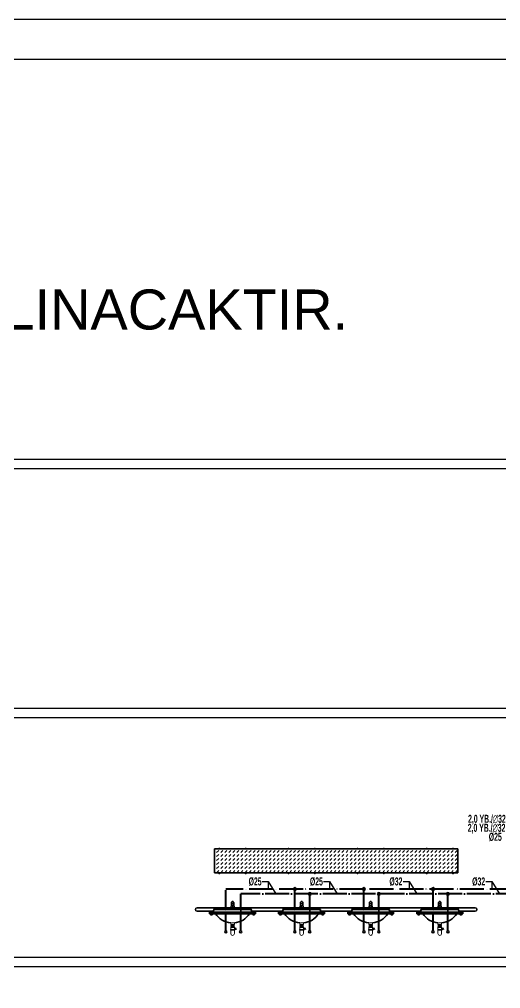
# Model space of a CAD drawing. Header units: centimetres. Extents: x 405464 to 563355, y 50011 to 66875.
# Drawn here: x 526864 to 528067, y 56589 to 59011 of the extents above; entities that cross this region are included whole.
import ezdxf
from ezdxf.enums import TextEntityAlignment as Align

# ---------------------------------------------------------------- set-up
doc = ezdxf.new("R2010")
doc.units = ezdxf.units.CM
doc.linetypes.add('SICAKSU1', pattern=[75, 60, -6, 0, -3, 0, -6])
doc.linetypes.add('SOGUKSU1', pattern=[72, 60, -6, 0, -6])
for name, color, linetype, lineweight in [('0-KRCN-SHT-02CIHAZ', 132, 'Continuous', 25), ('0-KRCN-SHT-03CIHAZ', 120, 'Continuous', 30), ('0-KRCN-SHT-LAVABO', 171, 'Continuous', 35), ('0-KRCN-SHT-PİSSU-BORU', 220, 'PISSU_LINE50', 40), ('0-KRCN-SHT-SICAKSU', 50, 'SICAKSU1', 40), ('0-KRCN-SHT-SOGUKSU', 141, 'SOGUKSU1', 40), ('0-KRCN-SHT-YAZI-ÇAP-TEMSU', 81, 'Continuous', 30), ('0-KRCN-Z-ANTET', 71, 'Continuous', 30)]:
    doc.layers.add(name, color=color, linetype=linetype, lineweight=lineweight)
doc.styles.add('CAP', font='ARIALNB.TTF')
doc.styles.add('Ince', font='arial.ttf')
doc.styles.add('MUF', font='isocpeur.ttf')
doc.linetypes.add('PISSU_LINE50', pattern='A,50,-10,["C",MUF,S=10,R=0,X=1,Y=-5],0', length=60)

# ---------------------------------------------------------------- blocks, each defined once
blk = doc.blocks.new('0-MEK-SHT-ZKLN-LAV.TEZGAHALTI DÖRTLÜ-1')
at = {"layer": '0-KRCN-SHT-LAVABO', "linetype": 'Continuous'}
for p, q in [((-83.1, 181), (-83.1, 141)), ((322.3, 181), (-83.1, 181)), ((322.3, 141), (322.3, 181)), ((-83.1, 141), (322.3, 141)), ((351.3, 83), (-112.1, 83)), ((-80.4, 83), (-80.4, 80.5)), ((-25.8, 83), (-25.8, 80.5)), ((-25.8, 83), (-25.8, 80.5)), ((34.7, 83), (34.7, 80.5)), ((89.4, 83), (89.4, 80.5)), ((149.8, 83), (149.8, 80.5)), ((204.5, 83), (204.5, 80.5)), ((264.9, 83), (264.9, 80.5)), ((319.6, 83), (319.6, 80.5)), ((-85.1, 77), (-112.1, 77)), ((-91.4, 75.4), (-91.4, 72.9)), ((-14.8, 75.4), (-91.4, 75.4)), ((-91.4, 72.9), (-14.8, 72.9)), ((-90.2, 72.9), (-90.2, 71.9)), ((-86.8, 71.7), (-89.9, 71.7)), ((-89.3, 77), (-89.3, 75.4)), ((-89.3, 72.9), (-89.3, 71.9)), ((-89.3, 71.7), (-89.3, 70.9)), ((-87.3, 70.9), (-89.3, 70.9)), ((-87.3, 77), (-87.3, 75.4)), ((-87.3, 72.9), (-87.3, 71.9)), ((-87.3, 71.7), (-87.3, 70.9)), ((-86.4, 72.9), (-86.4, 71.9)), ((-85.1, 77), (-85.1, 78)), ((-84.6, 78), (-84.6, 75.9)), ((-82.6, 80.5), (-80.4, 80.5)), ((-23.6, 80), (-82.6, 80)), ((-23.6, 80.5), (-25.8, 80.5)), ((-23.6, 80.5), (-25.8, 80.5)), ((-21.6, 75.9), (-21.6, 78)), ((-21.1, 77), (-21.1, 78)), ((-21.1, 77), (30, 77)), ((-21, 77), (30, 77)), ((-19.8, 72.9), (-19.8, 71.9)), ((-19.4, 71.7), (-16.3, 71.7)), ((-18.9, 77), (-18.9, 75.4)), ((-18.9, 77), (-18.9, 75.4)), ((-18.9, 72.9), (-18.9, 71.9)), ((-18.9, 71.7), (-18.9, 70.9)), ((-18.9, 70.9), (-16.9, 70.9)), ((-16.9, 77), (-16.9, 75.4)), ((-16.9, 77), (-16.9, 75.4)), ((-16.9, 72.9), (-16.9, 71.9)), ((-16.9, 71.7), (-16.9, 70.9)), ((-16, 72.9), (-16, 71.9)), ((-14.8, 72.9), (-14.8, 75.4)), ((23.7, 75.4), (23.7, 72.9)), ((100.3, 75.4), (23.7, 75.4)), ((23.7, 72.9), (100.3, 72.9)), ((24.9, 72.9), (24.9, 71.9)), ((28.3, 71.7), (25.3, 71.7)), ((25.8, 77), (25.8, 75.4)), ((25.8, 72.9), (25.8, 71.9)), ((25.8, 71.7), (25.8, 70.9)), ((27.8, 70.9), (25.8, 70.9)), ((27.8, 77), (27.8, 75.4)), ((27.8, 72.9), (27.8, 71.9)), ((27.8, 71.7), (27.8, 70.9)), ((28.7, 72.9), (28.7, 71.9)), ((30, 77), (30, 78)), ((30.5, 78), (30.5, 75.9)), ((32.5, 80.5), (34.7, 80.5)), ((91.5, 80), (32.5, 80)), ((91.5, 80.5), (89.4, 80.5)), ((93.5, 75.9), (93.5, 78)), ((94, 77), (94, 78)), ((94.1, 77), (145.1, 77)), ((94.1, 77), (145.2, 77)), ((95.3, 72.9), (95.3, 71.9)), ((95.7, 71.7), (98.8, 71.7)), ((96.2, 77), (96.2, 75.4)), ((96.2, 72.9), (96.2, 71.9)), ((96.2, 71.7), (96.2, 70.9)), ((96.2, 70.9), (98.2, 70.9)), ((98.2, 77), (98.2, 75.4)), ((98.2, 72.9), (98.2, 71.9)), ((98.2, 71.7), (98.2, 70.9)), ((99.1, 72.9), (99.1, 71.9)), ((100.3, 72.9), (100.3, 75.4)), ((138.8, 75.4), (138.8, 72.9)), ((215.4, 75.4), (138.8, 75.4)), ((138.8, 72.9), (215.4, 72.9)), ((140, 72.9), (140, 71.9)), ((143.5, 71.7), (140.4, 71.7)), ((140.9, 77), (140.9, 75.4)), ((140.9, 72.9), (140.9, 71.9)), ((140.9, 71.7), (140.9, 70.9)), ((142.9, 70.9), (140.9, 70.9)), ((142.9, 77), (142.9, 75.4)), ((142.9, 72.9), (142.9, 71.9)), ((142.9, 71.7), (142.9, 70.9)), ((143.8, 72.9), (143.8, 71.9)), ((145.1, 77), (145.1, 78)), ((145.6, 78), (145.6, 75.9)), ((147.6, 80.5), (149.8, 80.5)), ((206.6, 80), (147.6, 80)), ((206.6, 80.5), (204.5, 80.5)), ((208.6, 75.9), (208.6, 78)), ((209.1, 77), (209.1, 78)), ((209.2, 77), (260.3, 77)), ((209.3, 77), (260.3, 77)), ((210.5, 72.9), (210.5, 71.9)), ((210.8, 71.7), (213.9, 71.7)), ((211.4, 77), (211.4, 75.4)), ((211.4, 72.9), (211.4, 71.9)), ((211.4, 71.7), (211.4, 70.9)), ((211.4, 70.9), (213.4, 70.9)), ((213.4, 77), (213.4, 75.4)), ((213.4, 72.9), (213.4, 71.9)), ((213.4, 71.7), (213.4, 70.9)), ((214.3, 72.9), (214.3, 71.9)), ((215.4, 72.9), (215.4, 75.4)), ((254, 75.4), (254, 72.9)), ((330.5, 75.4), (254, 75.4)), ((254, 72.9), (330.5, 72.9)), ((255.1, 72.9), (255.1, 71.9)), ((258.6, 71.7), (255.5, 71.7)), ((256, 77), (256, 75.4)), ((256, 72.9), (256, 71.9)), ((256, 71.7), (256, 70.9)), ((258, 70.9), (256, 70.9)), ((258, 77), (258, 75.4)), ((258, 72.9), (258, 71.9)), ((258, 71.7), (258, 70.9)), ((258.9, 72.9), (258.9, 71.9)), ((260.3, 77), (260.3, 78)), ((260.8, 78), (260.8, 75.9)), ((262.8, 80.5), (264.9, 80.5)), ((321.8, 80), (262.8, 80)), ((321.8, 80.5), (319.6, 80.5)), ((323.8, 75.9), (323.8, 78)), ((324.3, 77), (324.3, 78)), ((324.3, 77), (351.3, 77)), ((325.6, 72.9), (325.6, 71.9)), ((325.9, 71.7), (329, 71.7)), ((326.5, 77), (326.5, 75.4)), ((326.5, 72.9), (326.5, 71.9)), ((326.5, 71.7), (326.5, 70.9)), ((326.5, 70.9), (328.5, 70.9)), ((328.5, 77), (328.5, 75.4)), ((328.5, 72.9), (328.5, 71.9)), ((328.5, 71.7), (328.5, 70.9)), ((329.4, 72.9), (329.4, 71.9)), ((330.5, 72.9), (330.5, 75.4))]:
    blk.add_line(p, q, dxfattribs=at)
at = {"layer": '0-KRCN-SHT-LAVABO', "color": 120, "linetype": 'Continuous', "lineweight": 20}
for p, q in [((-83.1, 178.3), (-82.9, 178.5)), ((-79.6, 175.1), (-76.2, 178.5)), ((-75.8, 182.5), (-75.8, 180.4)), ((-74.4, 182.5), (-75.8, 182.5)), ((-75.8, 180.4), (-74.4, 180.4)), ((-74.4, 180.4), (-74.4, 182.5)), ((-72.8, 175.1), (-69.5, 178.5)), ((-66.1, 175.1), (-62.7, 178.5)), ((-59.3, 175.1), (-56, 178.5)), ((-52.6, 175.1), (-49.2, 178.5)), ((-45.9, 175.1), (-42.5, 178.5)), ((-39.1, 175.1), (-35.8, 178.5)), ((-32.4, 175.1), (-29, 178.5)), ((-31.8, 180.4), (-31.8, 182.5)), ((-31.8, 182.5), (-30.4, 182.5)), ((-30.4, 180.4), (-31.8, 180.4)), ((-30.4, 182.5), (-30.4, 180.4)), ((-25.7, 175.1), (-22.3, 178.5)), ((-18.9, 175.1), (-15.6, 178.5)), ((-12.2, 175.1), (-8.8, 178.5)), ((-5.5, 175.1), (-2.1, 178.5)), ((1.3, 175.1), (4.6, 178.5)), ((8, 175.1), (11.4, 178.5)), ((14.7, 175.1), (18.1, 178.5)), ((21.5, 175.1), (24.8, 178.5)), ((28.2, 175.1), (31.6, 178.5)), ((34.9, 175.1), (38.3, 178.5)), ((39.4, 182.5), (39.4, 180.4)), ((40.8, 182.5), (39.4, 182.5)), ((39.4, 180.4), (40.8, 180.4)), ((40.8, 180.4), (40.8, 182.5)), ((41.7, 175.1), (45, 178.5)), ((48.4, 175.1), (51.8, 178.5)), ((55.1, 175.1), (58.5, 178.5)), ((61.9, 175.1), (65.3, 178.5)), ((68.6, 175.1), (72, 178.5)), ((75.4, 175.1), (78.7, 178.5)), ((82.1, 175.1), (85.5, 178.5)), ((83.3, 180.4), (83.3, 182.5)), ((83.3, 182.5), (84.7, 182.5)), ((84.7, 180.4), (83.3, 180.4)), ((84.7, 182.5), (84.7, 180.4)), ((88.8, 175.1), (92.2, 178.5)), ((95.6, 175.1), (98.9, 178.5)), ((102.3, 175.1), (105.7, 178.5)), ((109, 175.1), (112.4, 178.5)), ((115.8, 175.1), (119.1, 178.5)), ((122.5, 175.1), (125.9, 178.5)), ((129.2, 175.1), (132.6, 178.5)), ((136, 175.1), (139.3, 178.5)), ((142.7, 175.1), (146.1, 178.5)), ((149.4, 175.1), (152.8, 178.5)), ((154.5, 182.5), (154.5, 180.4)), ((155.9, 182.5), (154.5, 182.5)), ((154.5, 180.4), (155.9, 180.4)), ((155.9, 180.4), (155.9, 182.5)), ((156.2, 175.1), (159.5, 178.5)), ((162.9, 175.1), (166.3, 178.5)), ((169.6, 175.1), (173, 178.5)), ((176.4, 175.1), (179.7, 178.5)), ((183.1, 175.1), (186.5, 178.5)), ((189.9, 175.1), (193.2, 178.5)), ((196.6, 175.1), (200, 178.5)), ((198.4, 180.4), (198.4, 182.5)), ((198.4, 182.5), (199.8, 182.5)), ((199.8, 180.4), (198.4, 180.4)), ((199.8, 182.5), (199.8, 180.4)), ((203.3, 175.1), (206.7, 178.5)), ((210.1, 175.1), (213.4, 178.5)), ((216.8, 175.1), (220.2, 178.5)), ((223.5, 175.1), (226.9, 178.5)), ((230.3, 175.1), (233.6, 178.5)), ((237, 175.1), (240.4, 178.5)), ((243.7, 175.1), (247.1, 178.5)), ((250.5, 175.1), (253.8, 178.5)), ((257.2, 175.1), (260.6, 178.5)), ((263.9, 175.1), (267.3, 178.5)), ((269.6, 182.5), (269.6, 180.4)), ((271, 182.5), (269.6, 182.5)), ((269.6, 180.4), (271, 180.4)), ((270.7, 175.1), (274, 178.5)), ((271, 180.4), (271, 182.5)), ((277.4, 175.1), (280.8, 178.5)), ((284.1, 175.1), (287.5, 178.5)), ((290.9, 175.1), (294.2, 178.5)), ((297.6, 175.1), (301, 178.5)), ((304.4, 175.1), (307.7, 178.5)), ((311.1, 175.1), (314.5, 178.5)), ((313.5, 180.4), (313.5, 182.5)), ((313.5, 182.5), (314.9, 182.5)), ((314.9, 180.4), (313.5, 180.4)), ((314.9, 182.5), (314.9, 180.4)), ((317.8, 175.1), (321.2, 178.5)), ((-83.1, 171.6), (-82.9, 171.7)), ((-83.1, 164.8), (-82.9, 165)), ((-79.6, 168.4), (-76.2, 171.7)), ((-79.6, 161.6), (-76.2, 165)), ((-72.8, 168.4), (-69.5, 171.7)), ((-72.8, 161.6), (-69.5, 165)), ((-66.1, 168.4), (-62.7, 171.7)), ((-66.1, 161.6), (-62.7, 165)), ((-59.3, 168.4), (-56, 171.7)), ((-59.3, 161.6), (-56, 165)), ((-52.6, 168.4), (-49.2, 171.7)), ((-52.6, 161.6), (-49.2, 165)), ((-45.9, 168.4), (-42.5, 171.7)), ((-45.9, 161.6), (-42.5, 165)), ((-39.1, 168.4), (-35.8, 171.7)), ((-39.1, 161.6), (-35.8, 165)), ((-32.4, 168.4), (-29, 171.7)), ((-32.4, 161.6), (-29, 165)), ((-25.7, 168.4), (-22.3, 171.7)), ((-25.7, 161.6), (-22.3, 165)), ((-18.9, 168.4), (-15.6, 171.7)), ((-18.9, 161.6), (-15.6, 165)), ((-12.2, 168.4), (-8.8, 171.7)), ((-12.2, 161.6), (-8.8, 165)), ((-5.5, 168.4), (-2.1, 171.7)), ((-5.5, 161.6), (-2.1, 165)), ((1.3, 168.4), (4.6, 171.7)), ((1.3, 161.6), (4.6, 165)), ((8, 168.4), (11.4, 171.7)), ((8, 161.6), (11.4, 165)), ((14.7, 168.4), (18.1, 171.7)), ((14.7, 161.6), (18.1, 165)), ((21.5, 168.4), (24.8, 171.7)), ((21.5, 161.6), (24.8, 165)), ((28.2, 168.4), (31.6, 171.7)), ((28.2, 161.6), (31.6, 165)), ((34.9, 168.4), (38.3, 171.7)), ((34.9, 161.6), (38.3, 165)), ((41.7, 168.4), (45, 171.7)), ((41.7, 161.6), (45, 165)), ((48.4, 168.4), (51.8, 171.7)), ((48.4, 161.6), (51.8, 165)), ((55.1, 168.4), (58.5, 171.7)), ((55.1, 161.6), (58.5, 165)), ((61.9, 168.4), (65.3, 171.7)), ((61.9, 161.6), (65.3, 165)), ((68.6, 168.4), (72, 171.7)), ((68.6, 161.6), (72, 165)), ((75.4, 168.4), (78.7, 171.7)), ((75.4, 161.6), (78.7, 165)), ((82.1, 168.4), (85.5, 171.7)), ((82.1, 161.6), (85.5, 165)), ((88.8, 168.4), (92.2, 171.7)), ((88.8, 161.6), (92.2, 165)), ((95.6, 168.4), (98.9, 171.7)), ((95.6, 161.6), (98.9, 165)), ((102.3, 168.4), (105.7, 171.7)), ((102.3, 161.6), (105.7, 165)), ((109, 168.4), (112.4, 171.7)), ((109, 161.6), (112.4, 165)), ((115.8, 168.4), (119.1, 171.7)), ((115.8, 161.6), (119.1, 165)), ((122.5, 168.4), (125.9, 171.7)), ((122.5, 161.6), (125.9, 165)), ((129.2, 168.4), (132.6, 171.7)), ((129.2, 161.6), (132.6, 165)), ((136, 168.4), (139.3, 171.7)), ((136, 161.6), (139.3, 165)), ((142.7, 168.4), (146.1, 171.7)), ((142.7, 161.6), (146.1, 165)), ((149.4, 168.4), (152.8, 171.7)), ((149.4, 161.6), (152.8, 165)), ((156.2, 168.4), (159.5, 171.7)), ((156.2, 161.6), (159.5, 165)), ((162.9, 168.4), (166.3, 171.7)), ((162.9, 161.6), (166.3, 165)), ((169.6, 168.4), (173, 171.7)), ((169.6, 161.6), (173, 165)), ((176.4, 168.4), (179.7, 171.7)), ((176.4, 161.6), (179.7, 165)), ((183.1, 168.4), (186.5, 171.7)), ((183.1, 161.6), (186.5, 165)), ((189.9, 168.4), (193.2, 171.7)), ((189.9, 161.6), (193.2, 165)), ((196.6, 168.4), (200, 171.7)), ((196.6, 161.6), (200, 165)), ((203.3, 168.4), (206.7, 171.7)), ((203.3, 161.6), (206.7, 165)), ((210.1, 168.4), (213.4, 171.7)), ((210.1, 161.6), (213.4, 165)), ((216.8, 168.4), (220.2, 171.7)), ((216.8, 161.6), (220.2, 165)), ((223.5, 168.4), (226.9, 171.7)), ((223.5, 161.6), (226.9, 165)), ((230.3, 168.4), (233.6, 171.7)), ((230.3, 161.6), (233.6, 165)), ((237, 168.4), (240.4, 171.7)), ((237, 161.6), (240.4, 165)), ((243.7, 168.4), (247.1, 171.7)), ((243.7, 161.6), (247.1, 165)), ((250.5, 168.4), (253.8, 171.7)), ((250.5, 161.6), (253.8, 165)), ((257.2, 168.4), (260.6, 171.7)), ((257.2, 161.6), (260.6, 165)), ((263.9, 168.4), (267.3, 171.7)), ((263.9, 161.6), (267.3, 165)), ((270.7, 168.4), (274, 171.7)), ((270.7, 161.6), (274, 165)), ((277.4, 168.4), (280.8, 171.7)), ((277.4, 161.6), (280.8, 165)), ((284.1, 168.4), (287.5, 171.7)), ((284.1, 161.6), (287.5, 165)), ((290.9, 168.4), (294.2, 171.7)), ((290.9, 161.6), (294.2, 165)), ((297.6, 168.4), (301, 171.7)), ((297.6, 161.6), (301, 165)), ((304.4, 168.4), (307.7, 171.7)), ((304.4, 161.6), (307.7, 165)), ((311.1, 168.4), (314.5, 171.7)), ((311.1, 161.6), (314.5, 165)), ((317.8, 168.4), (321.2, 171.7)), ((317.8, 161.6), (321.2, 165)), ((-83.1, 158.1), (-82.9, 158.3)), ((-83.1, 151.4), (-82.9, 151.5)), ((-79.6, 154.9), (-76.2, 158.3)), ((-79.6, 148.2), (-76.2, 151.5)), ((-72.8, 154.9), (-69.5, 158.3)), ((-72.8, 148.2), (-69.5, 151.5)), ((-66.1, 154.9), (-62.7, 158.3)), ((-66.1, 148.2), (-62.7, 151.5)), ((-59.3, 154.9), (-56, 158.3)), ((-59.3, 148.2), (-56, 151.5)), ((-52.6, 154.9), (-49.2, 158.3)), ((-52.6, 148.2), (-49.2, 151.5)), ((-45.9, 154.9), (-42.5, 158.3)), ((-45.9, 148.2), (-42.5, 151.5)), ((-39.1, 154.9), (-35.8, 158.3)), ((-39.1, 148.2), (-35.8, 151.5)), ((-32.4, 154.9), (-29, 158.3)), ((-32.4, 148.2), (-29, 151.5)), ((-25.7, 154.9), (-22.3, 158.3)), ((-25.7, 148.2), (-22.3, 151.5)), ((-18.9, 154.9), (-15.6, 158.3)), ((-18.9, 148.2), (-15.6, 151.5)), ((-12.2, 154.9), (-8.8, 158.3)), ((-12.2, 148.2), (-8.8, 151.5)), ((-5.5, 154.9), (-2.1, 158.3)), ((-5.5, 148.2), (-2.1, 151.5)), ((1.3, 154.9), (4.6, 158.3)), ((1.3, 148.2), (4.6, 151.5)), ((8, 154.9), (11.4, 158.3)), ((8, 148.2), (11.4, 151.5)), ((14.7, 154.9), (18.1, 158.3)), ((14.7, 148.2), (18.1, 151.5)), ((21.5, 154.9), (24.8, 158.3)), ((21.5, 148.2), (24.8, 151.5)), ((28.2, 154.9), (31.6, 158.3)), ((28.2, 148.2), (31.6, 151.5)), ((34.9, 154.9), (38.3, 158.3)), ((34.9, 148.2), (38.3, 151.5)), ((41.7, 154.9), (45, 158.3)), ((41.7, 148.2), (45, 151.5)), ((48.4, 154.9), (51.8, 158.3)), ((48.4, 148.2), (51.8, 151.5)), ((55.1, 154.9), (58.5, 158.3)), ((55.1, 148.2), (58.5, 151.5)), ((61.9, 154.9), (65.3, 158.3)), ((61.9, 148.2), (65.3, 151.5)), ((68.6, 154.9), (72, 158.3)), ((68.6, 148.2), (72, 151.5)), ((75.4, 154.9), (78.7, 158.3)), ((75.4, 148.2), (78.7, 151.5)), ((82.1, 154.9), (85.5, 158.3)), ((82.1, 148.2), (85.5, 151.5)), ((88.8, 154.9), (92.2, 158.3)), ((88.8, 148.2), (92.2, 151.5)), ((95.6, 154.9), (98.9, 158.3)), ((95.6, 148.2), (98.9, 151.5)), ((102.3, 154.9), (105.7, 158.3)), ((102.3, 148.2), (105.7, 151.5)), ((109, 154.9), (112.4, 158.3)), ((109, 148.2), (112.4, 151.5)), ((115.8, 154.9), (119.1, 158.3)), ((115.8, 148.2), (119.1, 151.5)), ((122.5, 154.9), (125.9, 158.3)), ((122.5, 148.2), (125.9, 151.5)), ((129.2, 154.9), (132.6, 158.3)), ((129.2, 148.2), (132.6, 151.5)), ((136, 154.9), (139.3, 158.3)), ((136, 148.2), (139.3, 151.5)), ((142.7, 154.9), (146.1, 158.3)), ((142.7, 148.2), (146.1, 151.5)), ((149.4, 154.9), (152.8, 158.3)), ((149.4, 148.2), (152.8, 151.5)), ((156.2, 154.9), (159.5, 158.3)), ((156.2, 148.2), (159.5, 151.5)), ((162.9, 154.9), (166.3, 158.3)), ((162.9, 148.2), (166.3, 151.5)), ((169.6, 154.9), (173, 158.3)), ((169.6, 148.2), (173, 151.5)), ((176.4, 154.9), (179.7, 158.3)), ((176.4, 148.2), (179.7, 151.5)), ((183.1, 154.9), (186.5, 158.3)), ((183.1, 148.2), (186.5, 151.5)), ((189.9, 154.9), (193.2, 158.3)), ((189.9, 148.2), (193.2, 151.5)), ((196.6, 154.9), (200, 158.3)), ((196.6, 148.2), (200, 151.5)), ((203.3, 154.9), (206.7, 158.3)), ((203.3, 148.2), (206.7, 151.5)), ((210.1, 154.9), (213.4, 158.3)), ((210.1, 148.2), (213.4, 151.5)), ((216.8, 154.9), (220.2, 158.3)), ((216.8, 148.2), (220.2, 151.5)), ((223.5, 154.9), (226.9, 158.3)), ((223.5, 148.2), (226.9, 151.5)), ((230.3, 154.9), (233.6, 158.3)), ((230.3, 148.2), (233.6, 151.5)), ((237, 154.9), (240.4, 158.3)), ((237, 148.2), (240.4, 151.5)), ((243.7, 154.9), (247.1, 158.3)), ((243.7, 148.2), (247.1, 151.5)), ((250.5, 154.9), (253.8, 158.3)), ((250.5, 148.2), (253.8, 151.5)), ((257.2, 154.9), (260.6, 158.3)), ((257.2, 148.2), (260.6, 151.5)), ((263.9, 154.9), (267.3, 158.3)), ((263.9, 148.2), (267.3, 151.5)), ((270.7, 154.9), (274, 158.3)), ((270.7, 148.2), (274, 151.5)), ((277.4, 154.9), (280.8, 158.3)), ((277.4, 148.2), (280.8, 151.5)), ((284.1, 154.9), (287.5, 158.3)), ((284.1, 148.2), (287.5, 151.5)), ((290.9, 154.9), (294.2, 158.3)), ((290.9, 148.2), (294.2, 151.5)), ((297.6, 154.9), (301, 158.3)), ((297.6, 148.2), (301, 151.5)), ((304.4, 154.9), (307.7, 158.3)), ((304.4, 148.2), (307.7, 151.5)), ((311.1, 154.9), (314.5, 158.3)), ((311.1, 148.2), (314.5, 151.5)), ((317.8, 154.9), (321.2, 158.3)), ((317.8, 148.2), (321.2, 151.5)), ((-83.1, 144.6), (-82.9, 144.8)), ((-79.6, 141.4), (-76.2, 144.8)), ((-75.8, 139.5), (-75.8, 141.6)), ((-75.8, 141.6), (-74.4, 141.6)), ((-74.4, 139.5), (-75.8, 139.5)), ((-74.4, 141.6), (-74.4, 139.5)), ((-72.8, 141.4), (-69.5, 144.8)), ((-66.1, 141.4), (-62.7, 144.8)), ((-59.3, 141.4), (-56, 144.8)), ((-52.6, 141.4), (-49.2, 144.8)), ((-45.9, 141.4), (-42.5, 144.8)), ((-39.1, 141.4), (-35.8, 144.8)), ((-32.4, 141.4), (-29, 144.8)), ((-30.4, 141.6), (-31.8, 141.6)), ((-31.8, 141.6), (-31.8, 139.5)), ((-31.8, 139.5), (-30.4, 139.5)), ((-30.4, 139.5), (-30.4, 141.6)), ((-25.7, 141.4), (-22.3, 144.8)), ((-18.9, 141.4), (-15.6, 144.8)), ((-12.2, 141.4), (-8.8, 144.8)), ((-5.5, 141.4), (-2.1, 144.8)), ((1.3, 141.4), (4.6, 144.8)), ((8, 141.4), (11.4, 144.8)), ((14.7, 141.4), (18.1, 144.8)), ((21.5, 141.4), (24.8, 144.8)), ((28.2, 141.4), (31.6, 144.8)), ((34.9, 141.4), (38.3, 144.8)), ((39.4, 139.5), (39.4, 141.6)), ((39.4, 141.6), (40.8, 141.6)), ((40.8, 139.5), (39.4, 139.5)), ((40.8, 141.6), (40.8, 139.5)), ((41.7, 141.4), (45, 144.8)), ((48.4, 141.4), (51.8, 144.8)), ((55.1, 141.4), (58.5, 144.8)), ((61.9, 141.4), (65.3, 144.8)), ((68.6, 141.4), (72, 144.8)), ((75.4, 141.4), (78.7, 144.8)), ((82.1, 141.4), (85.5, 144.8)), ((84.7, 141.6), (83.3, 141.6)), ((83.3, 141.6), (83.3, 139.5)), ((83.3, 139.5), (84.7, 139.5)), ((84.7, 139.5), (84.7, 141.6)), ((88.8, 141.4), (92.2, 144.8)), ((95.6, 141.4), (98.9, 144.8)), ((102.3, 141.4), (105.7, 144.8)), ((109, 141.4), (112.4, 144.8)), ((115.8, 141.4), (119.1, 144.8)), ((122.5, 141.4), (125.9, 144.8)), ((129.2, 141.4), (132.6, 144.8)), ((136, 141.4), (139.3, 144.8)), ((142.7, 141.4), (146.1, 144.8)), ((149.4, 141.4), (152.8, 144.8)), ((154.5, 139.5), (154.5, 141.6)), ((154.5, 141.6), (155.9, 141.6)), ((155.9, 139.5), (154.5, 139.5)), ((155.9, 141.6), (155.9, 139.5)), ((156.2, 141.4), (159.5, 144.8)), ((162.9, 141.4), (166.3, 144.8)), ((169.6, 141.4), (173, 144.8)), ((176.4, 141.4), (179.7, 144.8)), ((183.1, 141.4), (186.5, 144.8)), ((189.9, 141.4), (193.2, 144.8)), ((196.6, 141.4), (200, 144.8)), ((199.8, 141.6), (198.4, 141.6)), ((198.4, 141.6), (198.4, 139.5)), ((198.4, 139.5), (199.8, 139.5)), ((199.8, 139.5), (199.8, 141.6)), ((203.3, 141.4), (206.7, 144.8)), ((210.1, 141.4), (213.4, 144.8)), ((216.8, 141.4), (220.2, 144.8)), ((223.5, 141.4), (226.9, 144.8)), ((230.3, 141.4), (233.6, 144.8)), ((237, 141.4), (240.4, 144.8)), ((243.7, 141.4), (247.1, 144.8)), ((250.5, 141.4), (253.8, 144.8)), ((257.2, 141.4), (260.6, 144.8)), ((263.9, 141.4), (267.3, 144.8)), ((269.6, 139.5), (269.6, 141.6)), ((269.6, 141.6), (271, 141.6)), ((271, 139.5), (269.6, 139.5)), ((270.7, 141.4), (274, 144.8)), ((271, 141.6), (271, 139.5)), ((277.4, 141.4), (280.8, 144.8)), ((284.3, 141.6), (287.5, 144.8)), ((290.9, 141.4), (294.2, 144.8)), ((297.6, 141.4), (301, 144.8)), ((304.4, 141.4), (307.7, 144.8)), ((311.1, 141.4), (314.5, 144.8)), ((314.9, 141.6), (313.5, 141.6)), ((313.5, 141.6), (313.5, 139.5)), ((313.5, 139.5), (314.9, 139.5)), ((314.9, 139.5), (314.9, 141.6)), ((317.8, 141.4), (321.2, 144.8)), ((-56.1, 85), (-54.4, 90.1)), ((-56.1, 83), (-56.1, 85)), ((-56.1, 83), (-50, 83)), ((-54.1, 86.6), (-56, 83)), ((-55.6, 86.5), (-55.6, 91.7)), ((-54, 93.4), (-54.4, 90.6)), ((-54, 93.2), (-52.2, 93.2)), ((-52.8, 93.9), (-53.4, 93.9)), ((-53.1, 86.6), (-53.1, 83)), ((-51.8, 90.6), (-52.2, 93.4)), ((-52.1, 86.6), (-50.2, 83)), ((-50, 85), (-51.8, 90.1)), ((-50.6, 86.5), (-50.6, 91.7)), ((-50, 83), (-50, 85)), ((59, 85), (60.8, 90.1)), ((59, 83), (59, 85)), ((59, 83), (65.1, 83)), ((61, 86.6), (59.2, 83)), ((59.5, 86.5), (59.5, 91.7)), ((61.1, 93.4), (60.8, 90.6)), ((61.1, 93.2), (62.9, 93.2)), ((62.3, 93.9), (61.7, 93.9)), ((62, 86.6), (62, 83)), ((63.3, 90.6), (62.9, 93.4)), ((63, 86.6), (64.9, 83)), ((65.1, 85), (63.3, 90.1)), ((64.5, 86.5), (64.5, 91.7)), ((65.1, 83), (65.1, 85)), ((174.1, 85), (175.9, 90.1)), ((174.1, 83), (174.1, 85)), ((174.1, 83), (180.2, 83)), ((176.2, 86.6), (174.3, 83)), ((174.6, 86.5), (174.6, 91.7)), ((176.3, 93.4), (175.9, 90.6)), ((176.2, 93.2), (178, 93.2)), ((177.4, 93.9), (176.9, 93.9)), ((177.1, 86.6), (177.1, 83)), ((178.4, 90.6), (178, 93.4)), ((178.1, 86.6), (180, 83)), ((180.2, 85), (178.4, 90.1)), ((179.7, 86.5), (179.7, 91.7)), ((180.2, 83), (180.2, 85)), ((289.2, 85), (291, 90.1)), ((289.2, 83), (289.2, 85)), ((289.2, 83), (295.3, 83)), ((291.3, 86.6), (289.4, 83)), ((289.7, 86.5), (289.7, 91.7)), ((291.4, 93.4), (291, 90.6)), ((291.4, 93.2), (293.2, 93.2)), ((292.5, 93.9), (292, 93.9)), ((292.3, 86.6), (292.3, 83)), ((293.5, 90.6), (293.1, 93.4)), ((293.2, 86.6), (295.1, 83)), ((295.3, 85), (293.5, 90.1)), ((294.8, 86.5), (294.8, 91.7)), ((295.3, 83), (295.3, 85)), ((-56.1, 55.3), (-56.1, 57.9)), ((-56.1, 52.7), (-56.1, 52.5)), ((-56.1, 50.5), (-56.1, 50.3)), ((-56.1, 49.3), (-56.1, 46.8)), ((-50.6, 54.8), (-55.6, 54.8)), ((-50.6, 53.2), (-55.6, 53.2)), ((-55.6, 52), (-50.6, 52)), ((-50.6, 51), (-55.6, 51)), ((-55.6, 49.8), (-50.6, 49.8)), ((-50.6, 49.8), (-55.6, 49.8)), ((-55.1, 54.8), (-55.1, 53.2)), ((-55.1, 52), (-55.1, 51)), ((-51.1, 54.8), (-51.1, 53.2)), ((-51.1, 52), (-51.1, 51)), ((-50.1, 57.9), (-50.1, 55.3)), ((-50.1, 52.5), (-50.1, 52.7)), ((-50.1, 50.3), (-50.1, 50.5)), ((-50.1, 46.8), (-50.1, 49.3)), ((59, 55.3), (59, 57.9)), ((59, 49.3), (59, 46.8)), ((59.1, 52.7), (59.1, 52.5)), ((59.1, 50.5), (59.1, 50.3)), ((64.5, 54.8), (59.5, 54.8)), ((64.5, 49.8), (59.5, 49.8)), ((64.5, 53.2), (59.6, 53.2)), ((59.6, 52), (64.5, 52)), ((64.5, 51), (59.6, 51)), ((59.6, 49.8), (64.5, 49.8)), ((60, 54.8), (60, 53.2)), ((60, 52), (60, 51)), ((64, 54.8), (64, 53.2)), ((64, 52), (64, 51)), ((65, 57.9), (65, 55.3)), ((65, 52.5), (65, 52.7)), ((65, 50.3), (65, 50.5)), ((65, 46.8), (65, 49.3)), ((174.1, 55.3), (174.1, 57.9)), ((174.1, 49.3), (174.1, 46.8)), ((174.2, 52.7), (174.2, 52.5)), ((174.2, 50.5), (174.2, 50.3)), ((179.6, 54.8), (174.6, 54.8)), ((179.6, 49.8), (174.6, 49.8)), ((179.6, 53.2), (174.7, 53.2)), ((174.7, 52), (179.6, 52)), ((179.6, 51), (174.7, 51)), ((174.7, 49.8), (179.6, 49.8)), ((175.1, 54.8), (175.1, 53.2)), ((175.1, 52), (175.1, 51)), ((179.1, 54.8), (179.1, 53.2)), ((179.1, 52), (179.1, 51)), ((180.1, 57.9), (180.1, 55.3)), ((180.1, 52.5), (180.1, 52.7)), ((180.1, 50.3), (180.1, 50.5)), ((180.1, 46.8), (180.1, 49.3)), ((289.3, 55.3), (289.3, 57.9)), ((289.3, 52.7), (289.3, 52.5)), ((289.3, 50.5), (289.3, 50.3)), ((289.3, 49.3), (289.3, 46.8)), ((294.8, 54.8), (289.8, 54.8)), ((294.7, 53.2), (289.8, 53.2)), ((289.8, 52), (294.7, 52)), ((294.7, 51), (289.8, 51)), ((289.8, 49.8), (294.7, 49.8)), ((294.8, 49.8), (289.8, 49.8)), ((290.3, 54.8), (290.3, 53.2)), ((290.3, 52), (290.3, 51)), ((294.3, 54.8), (294.3, 53.2)), ((294.3, 52), (294.3, 51)), ((295.2, 52.5), (295.2, 52.7)), ((295.2, 50.3), (295.2, 50.5)), ((295.3, 57.9), (295.3, 55.3)), ((295.3, 46.8), (295.3, 49.3)), ((-56.6, 46.3), (-56.6, 46.1)), ((-50.1, 46.8), (-56.1, 46.8)), ((-56.1, 45.6), (-50.1, 45.6)), ((-56.1, 45.6), (-56.1, 39.8)), ((-53.1, 36.8), (-53.1, 36.8)), ((-50.1, 39.8), (-50.1, 45.6)), ((-49.6, 46.1), (-49.6, 46.3)), ((58.5, 46.3), (58.5, 46.1)), ((65, 46.8), (59, 46.8)), ((59, 45.6), (65, 45.6)), ((59, 45.6), (59, 39.8)), ((62, 36.8), (62, 36.8)), ((65, 39.8), (65, 45.6)), ((65.5, 46.1), (65.5, 46.3)), ((173.6, 46.3), (173.6, 46.1)), ((180.1, 46.8), (174.1, 46.8)), ((174.1, 45.6), (180.1, 45.6)), ((174.1, 45.6), (174.1, 39.8)), ((177.1, 36.8), (177.1, 36.8)), ((180.1, 39.8), (180.1, 45.6)), ((180.6, 46.1), (180.6, 46.3)), ((288.8, 46.3), (288.8, 46.1)), ((295.3, 46.8), (289.3, 46.8)), ((289.3, 45.6), (295.3, 45.6)), ((289.3, 45.6), (289.3, 39.8)), ((292.3, 36.8), (292.3, 36.8)), ((295.3, 39.8), (295.3, 45.6)), ((295.8, 46.1), (295.8, 46.3))]:
    blk.add_line(p, q, dxfattribs=at)
for points in [[(-54.4, 90.1), (-54.4, 87.3), (-51.8, 87.3), (-51.8, 90.1)], [(60.8, 90.1), (60.8, 87.3), (63.3, 87.3), (63.3, 90.1)], [(175.9, 90.1), (175.9, 87.3), (178.4, 87.3), (178.4, 90.1)], [(291, 90.1), (291, 87.3), (293.5, 87.3), (293.5, 90.1)]]:
    blk.add_lwpolyline(points, close=True, dxfattribs=at)
at = {"layer": '0-KRCN-SHT-LAVABO', "linetype": 'Continuous'}
for centre in [(-64.3, 42.9), (-39.5, 42.9), (50.8, 42.9), (75.6, 42.9), (165.9, 42.9), (190.7, 42.9), (281, 42.9), (305.8, 42.9)]:
    blk.add_circle(centre, 1.84, dxfattribs=at)
for centre, radius, start, end in [((-112.1, 80), 3, 90, 270), ((351.3, 80), 3, 270, 90), ((-89.8, 72.5), 0.801, 235.8042, 304.1958), ((-88.3, 75.4), 3.65, 254.1142, 285.8858), ((-86.9, 72.5), 0.801, 235.8042, 304.1958), ((-82.6, 78), 2.5, 90, 180), ((-82.6, 78), 2, 90, 180), ((-84.1, 75.9), 0.5, 180, 270), ((-53.1, 92), 34.3, 213.8452, 264.9756), ((-53.1, 92), 34.3, 275.0244, 326.1548), ((-23.6, 78), 2.5, 0, 90), ((-23.6, 78), 2, 0, 90), ((-22.1, 75.9), 0.5, 270, 0), ((-19.3, 72.5), 0.801, 235.8042, 304.1958), ((-17.9, 75.4), 3.65, 254.1142, 285.8858), ((-16.4, 72.5), 0.801, 235.8042, 304.1958), ((25.3, 72.5), 0.801, 235.8042, 304.1958), ((26.8, 75.4), 3.65, 254.1142, 285.8858), ((28.2, 72.5), 0.801, 235.8042, 304.1958), ((32.5, 78), 2.5, 90, 180), ((32.5, 78), 2, 90, 180), ((31, 75.9), 0.5, 180, 270), ((62, 92), 34.3, 213.8452, 264.9756), ((62, 92), 34.3, 275.0244, 326.1548), ((91.5, 78), 2.5, 0, 90), ((91.5, 78), 2, 0, 90), ((93, 75.9), 0.5, 270, 0), ((95.8, 72.5), 0.801, 235.8042, 304.1958), ((97.2, 75.4), 3.65, 254.1142, 285.8858), ((98.7, 72.5), 0.801, 235.8042, 304.1958), ((140.5, 72.5), 0.801, 235.8042, 304.1958), ((141.9, 75.4), 3.65, 254.1142, 285.8858), ((143.4, 72.5), 0.801, 235.8042, 304.1958), ((147.6, 78), 2.5, 90, 180), ((147.6, 78), 2, 90, 180), ((146.1, 75.9), 0.5, 180, 270), ((177.1, 92), 34.3, 213.8452, 264.9756), ((177.1, 92), 34.3, 275.0244, 326.1548), ((206.6, 78), 2.5, 0, 90), ((206.6, 78), 2, 0, 90), ((208.1, 75.9), 0.5, 270, 0), ((210.9, 72.5), 0.801, 235.8042, 304.1958), ((212.4, 75.4), 3.65, 254.1142, 285.8858), ((213.8, 72.5), 0.801, 235.8042, 304.1958), ((255.6, 72.5), 0.801, 235.8042, 304.1958), ((257, 75.4), 3.65, 254.1142, 285.8858), ((258.5, 72.5), 0.801, 235.8042, 304.1958), ((262.8, 78), 2.5, 90, 180), ((262.8, 78), 2, 90, 180), ((261.3, 75.9), 0.5, 180, 270), ((292.3, 92), 34.3, 213.8452, 264.9756), ((292.3, 92), 34.3, 275.0244, 326.1548), ((321.8, 78), 2.5, 0, 90), ((321.8, 78), 2, 0, 90), ((323.3, 75.9), 0.5, 270, 0), ((326, 72.5), 0.801, 235.8042, 304.1958), ((327.5, 75.4), 3.65, 254.1142, 285.8858), ((328.9, 72.5), 0.801, 235.8042, 304.1958)]:
    blk.add_arc(centre, radius, start, end, dxfattribs=at)
at = {"layer": '0-KRCN-SHT-LAVABO', "color": 120, "linetype": 'Continuous', "lineweight": 20}
for centre, radius, start, end in [((-53.1, 89.7), 3.23, 107.405, 141.3143), ((-53.4, 93.3), 0.6, 90, 171.8814), ((-52.8, 93.3), 0.6, 8.1186, 90), ((-53.1, 89.7), 3.23, 38.6857, 72.595), ((62, 89.7), 3.23, 107.405, 141.3143), ((61.7, 93.3), 0.6, 90, 171.8814), ((62.3, 93.3), 0.6, 8.1186, 90), ((62, 89.7), 3.23, 38.6857, 72.595), ((177.1, 89.7), 3.23, 107.405, 141.3143), ((176.9, 93.3), 0.6, 90, 171.8814), ((177.4, 93.3), 0.6, 8.1186, 90), ((177.1, 89.7), 3.23, 38.6857, 72.595), ((292.3, 89.7), 3.23, 107.405, 141.3143), ((292, 93.3), 0.6, 90, 171.8814), ((292.5, 93.3), 0.6, 8.1186, 90), ((292.3, 89.7), 3.23, 38.6857, 72.595), ((-55.6, 55.3), 0.5, 180, 270), ((-55.6, 52.7), 0.5, 90, 180), ((-55.6, 52.5), 0.5, 180, 270), ((-55.6, 50.5), 0.5, 90, 180), ((-55.6, 50.3), 0.5, 180, 270), ((-55.6, 49.3), 0.5, 90, 180), ((-53.1, 92), 34.3, 266.6528, 273.3472), ((-50.6, 55.3), 0.5, 270, 0), ((-50.6, 52.7), 0.5, 0, 90), ((-50.6, 52.5), 0.5, 270, 0), ((-50.6, 50.5), 0.5, 0, 90), ((-50.6, 50.3), 0.5, 270, 0), ((-50.6, 49.3), 0.5, 0, 90), ((59.5, 55.3), 0.5, 180, 270), ((59.5, 49.3), 0.5, 90, 180), ((59.6, 52.7), 0.5, 90, 180), ((59.6, 52.5), 0.5, 180, 270), ((59.6, 50.5), 0.5, 90, 180), ((59.6, 50.3), 0.5, 180, 270), ((62, 92), 34.3, 266.6528, 273.3472), ((64.5, 55.3), 0.5, 270, 0), ((64.5, 52.7), 0.5, 0, 90), ((64.5, 52.5), 0.5, 270, 0), ((64.5, 50.5), 0.5, 0, 90), ((64.5, 50.3), 0.5, 270, 0), ((64.5, 49.3), 0.5, 0, 90), ((174.6, 55.3), 0.5, 180, 270), ((174.6, 49.3), 0.5, 90, 180), ((174.7, 52.7), 0.5, 90, 180), ((174.7, 52.5), 0.5, 180, 270), ((174.7, 50.5), 0.5, 90, 180), ((174.7, 50.3), 0.5, 180, 270), ((177.1, 92), 34.3, 266.6528, 273.3472), ((179.6, 55.3), 0.5, 270, 0), ((179.6, 52.7), 0.5, 0, 90), ((179.6, 52.5), 0.5, 270, 0), ((179.6, 50.5), 0.5, 0, 90), ((179.6, 50.3), 0.5, 270, 0), ((179.6, 49.3), 0.5, 0, 90), ((289.8, 55.3), 0.5, 180, 270), ((289.8, 52.7), 0.5, 90, 180), ((289.8, 52.5), 0.5, 180, 270), ((289.8, 50.5), 0.5, 90, 180), ((289.8, 50.3), 0.5, 180, 270), ((289.8, 49.3), 0.5, 90, 180), ((292.3, 92), 34.3, 266.6528, 273.3472), ((294.7, 52.7), 0.5, 0, 90), ((294.7, 52.5), 0.5, 270, 0), ((294.7, 50.5), 0.5, 0, 90), ((294.7, 50.3), 0.5, 270, 0), ((294.8, 55.3), 0.5, 270, 0), ((294.8, 49.3), 0.5, 0, 90), ((-56.1, 46.3), 0.5, 90, 180), ((-56.1, 46.1), 0.5, 180, 270), ((-53.1, 39.8), 3, 180, 270), ((-53.1, 39.8), 3, 270, 0), ((-50.1, 46.3), 0.5, 0, 90), ((-50.1, 46.1), 0.5, 270, 0), ((59, 46.3), 0.5, 90, 180), ((59, 46.1), 0.5, 180, 270), ((62, 39.8), 3, 180, 270), ((62, 39.8), 3, 270, 0), ((65, 46.3), 0.5, 0, 90), ((65, 46.1), 0.5, 270, 0), ((174.1, 46.3), 0.5, 90, 180), ((174.1, 46.1), 0.5, 180, 270), ((177.1, 39.8), 3, 180, 270), ((177.1, 39.8), 3, 270, 0), ((180.1, 46.3), 0.5, 0, 90), ((180.1, 46.1), 0.5, 270, 0), ((289.3, 46.3), 0.5, 90, 180), ((289.3, 46.1), 0.5, 180, 270), ((292.3, 39.8), 3, 180, 270), ((292.3, 39.8), 3, 270, 0), ((295.3, 46.3), 0.5, 0, 90), ((295.3, 46.1), 0.5, 270, 0)]:
    blk.add_arc(centre, radius, start, end, dxfattribs=at)
at = {"layer": '0-KRCN-SHT-PİSSU-BORU', "ltscale": 0.5}
for p, q in [((-50.1, 48.2), (-48.8, 48.2)), ((65, 48.2), (66.3, 48.2)), ((180.1, 48.2), (181.4, 48.2)), ((295.3, 48.2), (296.6, 48.2))]:
    blk.add_line(p, q, dxfattribs=at)
for centre in [(-48.8, 46.2), (66.3, 46.2), (181.4, 46.2), (296.6, 46.2)]:
    blk.add_arc(centre, 2, 0, 90, dxfattribs=at)
at = {"layer": '0-KRCN-SHT-SICAKSU', "ltscale": 0.5}
for p, q in [((-64.3, 44.7), (-64.3, 114)), ((50.8, 44.7), (50.8, 114)), ((165.9, 44.7), (165.9, 114)), ((281, 44.7), (281, 114))]:
    blk.add_line(p, q, dxfattribs=at)
at = {"layer": '0-KRCN-SHT-SOGUKSU', "ltscale": 0.5}
for p, q in [((-39.5, 44.7), (-39.5, 106)), ((75.6, 44.7), (75.6, 106)), ((190.7, 44.7), (190.7, 106)), ((305.8, 44.7), (305.8, 106))]:
    blk.add_line(p, q, dxfattribs=at)
blk = doc.blocks.new('DONUT')
at = {"layer": '0-KRCN-SHT-03CIHAZ'}
blk.add_hatch(color=256, dxfattribs=at).paths.add_polyline_path([(2.5, 0, 1), (-2.5, 0, 1)])
blk.add_circle((0, 0), 2.5, dxfattribs=at)

msp = doc.modelspace()

# ---------------------------------------------------------------- linework, layer by layer
at = {"layer": '0-KRCN-SHT-02CIHAZ', "color": 8}
for p, q in [((544442.4, 57911.3), (519319.8, 57911.3)), ((519319.8, 57888.8), (544442.4, 57888.8)), ((544442.4, 57288.8), (519319.8, 57288.8)), ((519319.8, 57266.3), (544442.4, 57266.3)), ((544442.4, 56666.3), (519319.8, 56666.3)), ((519319.8, 56643.8), (544442.4, 56643.8))]:
    msp.add_line(p, q, dxfattribs=at)
at = {"layer": '0-KRCN-SHT-SICAKSU'}
msp.add_line((528100, 56837.3), (527380, 56837.3), dxfattribs=at)
at = {"layer": '0-KRCN-SHT-SOGUKSU'}
msp.add_line((528115, 56825.3), (527417.2, 56825.3), dxfattribs=at)
at = {"layer": '0-KRCN-SHT-YAZI-ÇAP-TEMSU', "linetype": 'Continuous'}
for p, q in [((527471.2, 56856.5), (527486.2, 56856.5)), ((527486.2, 56856.5), (527486.2, 56837.9)), ((527486.2, 56856.5), (527505.1, 56825.9)), ((527624.4, 56856.5), (527639.4, 56856.5)), ((527639.4, 56856.5), (527639.4, 56837.9)), ((527639.4, 56856.5), (527658.3, 56825.9)), ((527823.3, 56856.5), (527838.3, 56856.5)), ((527838.3, 56856.5), (527838.3, 56837.9)), ((527838.3, 56856.5), (527857.2, 56825.9)), ((528030.1, 56856.5), (528045.1, 56856.5)), ((528045.1, 56856.5), (528045.1, 56837.9)), ((528045.1, 56856.5), (528064, 56825.9))]:
    msp.add_line(p, q, dxfattribs=at)
at = {"layer": '0-KRCN-Z-ANTET'}
for points in [[(405464.1, 50011.3), (563355.4, 50011.3), (563355.4, 59011.3), (405464.1, 59011.3)], [(503064.1, 50111.3), (544661.8, 50111.3), (544661.8, 58911.3), (503064.1, 58911.3)]]:
    msp.add_lwpolyline(points, close=True, dxfattribs=at)

# ---------------------------------------------------------------- block references
at = {"layer": '0-KRCN-SHT-03CIHAZ', "xscale": -1.5, "yscale": 1.5, "zscale": 1.5}
for p in [(527552.7, 56837.3), (527725.3, 56837.3), (527898, 56837.3), (527589.9, 56825.3), (527762.5, 56825.3), (527935.2, 56825.3)]:
    msp.add_blockref('DONUT', p, dxfattribs=at)
at = {"layer": '0-KRCN-SHT-LAVABO', "xscale": 1.5, "yscale": 1.5, "zscale": 1.5}
msp.add_blockref('0-MEK-SHT-ZKLN-LAV.TEZGAHALTI DÖRTLÜ-1', (527476.5, 56666.3), dxfattribs=at)

# ---------------------------------------------------------------- texts
at = {"layer": '0-KRCN-SHT-YAZI-ÇAP-TEMSU', "linetype": 'Continuous', "style": 'CAP', "width": 0.6}
for s, p in [('2,0 YB./∅32', (527985.7, 57013)), ('2,0 YB./∅32', (527984.9, 56990.5)), ('Ø25', (528037.4, 56968))]:
    msp.add_text(s, height=20, dxfattribs=at).set_placement(p, align=Align.MIDDLE_LEFT)
for s, p in [('%%C25', (527453.2, 56856.5)), ('%%C25', (527606.4, 56856.5)), ('%%C32', (527805.3, 56856.5)), ('%%C32', (528012.1, 56856.5))]:
    msp.add_text(s, height=20, dxfattribs=at).set_placement(p, align=Align.MIDDLE_CENTER)
at = {"layer": '0-KRCN-Z-ANTET', "color": 6, "insert": (520754.4, 58502.8), "char_height": 100, "width": 7005.556, "attachment_point": 1, "style": 'Ince'}
msp.add_mtext('KOLON ŞEMASI / İZOMETRİ PLANI TEMİZ ODA VE ANA BİNA İÇİN ORTAK HAZIRLANMIŞTIR.\\PİLGİLİ PROJEDE KOLON ŞEMASININ / İZOMETRİ PLANLARININ İLGİLİ KISIMLARI DİKKATE ALINACAKTIR.', dxfattribs=at)

doc.saveas('drawing.dxf')
